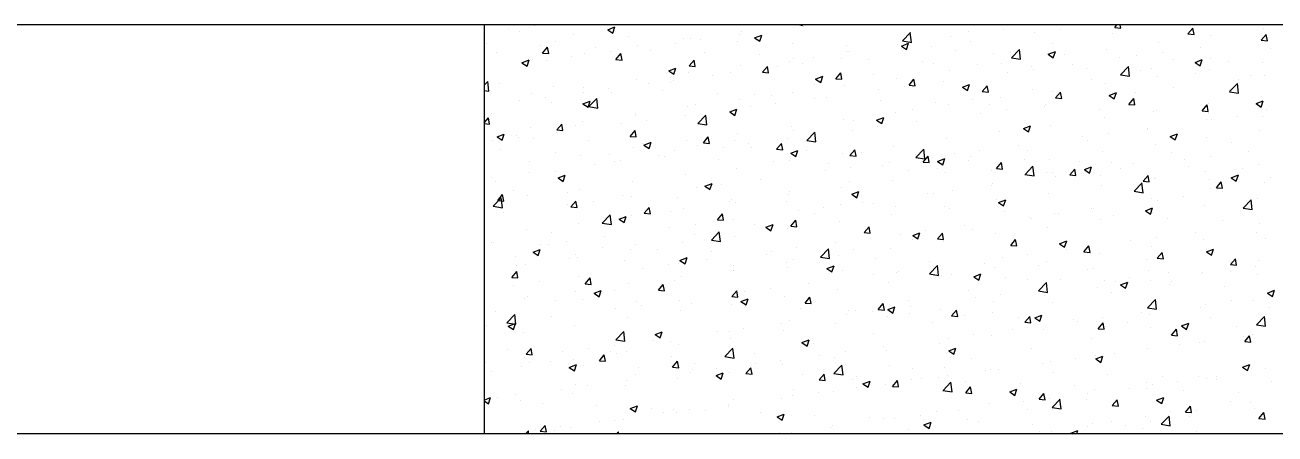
# Model space of a CAD drawing. Header units: millimetres. Extents: x 331487 to 517269, y 198509 to 399936.
# Drawn here: x 421428 to 422651, y 339696 to 340096 of the extents above; entities that cross this region are included whole.
import ezdxf

# ---------------------------------------------------------------- set-up
doc = ezdxf.new("R2010")
doc.units = ezdxf.units.MM
doc.header["$MEASUREMENT"] = 0
doc.layers.add('COLUMN', color=6, linetype='Continuous')

msp = doc.modelspace()

# ---------------------------------------------------------------- linework, layer by layer
at = {"layer": 'COLUMN'}
for p, q in [((448979.8, 340096), (420204.3, 340096)), ((421877.1, 340096), (421877.1, 339696)), ((448984.3, 339696), (420604.3, 339696))]:
    msp.add_line(p, q, dxfattribs=at)
at = {"layer": 'COLUMN', "color": 2, "linetype": 'Continuous'}
for p, q in [((421926.1, 340095.2), (421926.1, 340095.2)), ((422186.1, 340096), (422188.6, 340095.6)), ((422188.6, 340095.6), (422188.6, 340096)), ((422494.3, 340093.5), (422496.3, 340096)), ((422500.3, 340093), (422499.7, 340096)), ((421901.1, 340092.7), (421901.1, 340092.7)), ((421911.7, 340089.2), (421911.7, 340089.2)), ((421965, 340087), (421965, 340087)), ((421998.1, 340091.4), (422005.1, 340094.1)), ((421998.1, 340091.4), (422003.1, 340088)), ((422003.1, 340088), (422005.1, 340094.1)), ((422005.5, 340089.5), (422005.5, 340089.5)), ((422018.4, 340084.7), (422018.4, 340084.7)), ((422078.7, 340082.9), (422078.7, 340082.9)), ((422126.9, 340086.5), (422126.9, 340086.5)), ((422129.2, 340089.3), (422129.2, 340089.3)), ((422141.8, 340083.4), (422148.8, 340086.1)), ((422141.8, 340083.4), (422146.8, 340080)), ((422146.8, 340080), (422148.8, 340086.1)), ((422190.1, 340094.8), (422190.1, 340094.8)), ((422286.5, 340080.4), (422294.3, 340088.5)), ((422295.3, 340079), (422294.2, 340088.5)), ((422333.7, 340084.4), (422333.7, 340084.4)), ((422351.3, 340089.9), (422351.3, 340089.9)), ((422385.1, 340091.5), (422385.1, 340091.5)), ((422415.9, 340088.5), (422415.9, 340088.5)), ((422440.9, 340091.8), (422440.9, 340091.8)), ((422491.9, 340088), (422491.9, 340088)), ((422494.3, 340093.5), (422500.3, 340093)), ((422566, 340087.2), (422570.8, 340093)), ((422566, 340087.2), (422572, 340086.7)), ((422572, 340086.7), (422570.8, 340093)), ((422588.1, 340085.5), (422588.1, 340085.5)), ((422637.7, 340081), (422642.6, 340086.7)), ((422640.1, 340093), (422640.1, 340093)), ((422643.7, 340080.4), (422642.6, 340086.7)), ((421879.4, 340078), (421879.4, 340078)), ((421932.7, 340075.8), (421932.7, 340075.8)), ((421934.4, 340068.5), (421939.2, 340074.3)), ((421940.3, 340068), (421939.2, 340074.2)), ((421947.2, 340079.5), (421947.2, 340079.5)), ((421986.1, 340073.5), (421986.1, 340073.5)), ((422027.3, 340075.8), (422027.3, 340075.8)), ((422039.5, 340071.3), (422039.5, 340071.3)), ((422064, 340078.2), (422064, 340078.2)), ((422071.8, 340082.4), (422071.8, 340082.4)), ((422089, 340081.5), (422089, 340081.5)), ((422125.2, 340080.2), (422125.2, 340080.2)), ((422178.6, 340077.9), (422178.6, 340077.9)), ((422231.3, 340070.5), (422231.3, 340070.5)), ((422231.9, 340075.7), (422231.9, 340075.7)), ((422281.8, 340076.9), (422281.8, 340076.9)), ((422285.3, 340073.4), (422285.3, 340073.4)), ((422285.6, 340075.4), (422292.6, 340078.1)), ((422285.6, 340075.4), (422290.5, 340072)), ((422286.5, 340080.4), (422295.3, 340079)), ((422289.8, 340071.9), (422289.8, 340071.9)), ((422290.5, 340072), (422292.6, 340078.1)), ((422293, 340079.9), (422293, 340079.9)), ((422314.8, 340075.2), (422314.8, 340075.2)), ((422338.7, 340071.2), (422338.7, 340071.2)), ((422352.7, 340080.2), (422352.7, 340080.2)), ((422393.2, 340063.9), (422401, 340072)), ((422402.1, 340062.5), (422401, 340072)), ((422433.6, 340078), (422433.6, 340078)), ((422486.3, 340072.1), (422486.3, 340072.1)), ((422537.6, 340079.1), (422537.6, 340079.1)), ((422578.5, 340074), (422578.5, 340074)), ((422637.7, 340081), (422643.7, 340080.5)), ((422641.7, 340082.3), (422641.7, 340082.3)), ((422646.7, 340073), (422646.7, 340073)), ((421888.9, 340069.5), (421888.9, 340069.5)), ((421914.1, 340059.1), (421921.1, 340061.8)), ((421914.1, 340059.1), (421919.1, 340055.8)), ((421919.1, 340055.8), (421921.1, 340061.8)), ((421924.9, 340061.9), (421924.9, 340061.9)), ((421934.4, 340068.5), (421940.3, 340068)), ((421937.9, 340061.6), (421937.9, 340061.6)), ((421963, 340064.9), (421963, 340064.9)), ((421975.4, 340068.3), (421975.4, 340068.3)), ((422000.8, 340069.9), (422000.8, 340069.9)), ((422006.1, 340062.2), (422010.9, 340068)), ((422006.1, 340062.2), (422012.1, 340061.7)), ((422012.1, 340061.7), (422010.9, 340068)), ((422077.8, 340056), (422082.6, 340061.7)), ((422083.8, 340055.4), (422082.6, 340061.7)), ((422092.9, 340069), (422092.9, 340069)), ((422146.3, 340066.8), (422146.3, 340066.8)), ((422176.3, 340059.9), (422176.3, 340059.9)), ((422179.9, 340063.5), (422179.9, 340063.5)), ((422188.8, 340058.6), (422188.8, 340058.6)), ((422199.6, 340064.5), (422199.6, 340064.5)), ((422226.7, 340063.6), (422226.7, 340063.6)), ((422234.7, 340069.9), (422234.7, 340069.9)), ((422253, 340062.2), (422253, 340062.2)), ((422306.4, 340060), (422306.4, 340060)), ((422375.3, 340067.9), (422375.3, 340067.9)), ((422383.8, 340058.2), (422383.8, 340058.2)), ((422392.1, 340068.9), (422392.1, 340068.9)), ((422393.2, 340063.8), (422402.1, 340062.5)), ((422429.3, 340067.4), (422436.3, 340070.1)), ((422429.3, 340067.4), (422434.2, 340064)), ((422434.2, 340064), (422436.3, 340070.1)), ((422434.4, 340064.6), (422434.4, 340064.6)), ((422445.5, 340066.7), (422445.5, 340066.7)), ((422498.9, 340064.4), (422498.9, 340064.4)), ((422515.6, 340065.7), (422515.6, 340065.7)), ((422540.7, 340069), (422540.7, 340069)), ((422552.2, 340062.1), (422552.2, 340062.1)), ((422573, 340059.4), (422580, 340062.1)), ((422573, 340059.4), (422578, 340056)), ((422577.9, 340056), (422580, 340062.1)), ((422588.4, 340063), (422588.4, 340063)), ((422605.6, 340059.9), (422605.6, 340059.9)), ((422638.9, 340059.7), (422638.9, 340059.7)), ((422057.8, 340051.1), (422064.8, 340053.8)), ((422057.8, 340051.1), (422062.8, 340047.8)), ((422062.8, 340047.8), (422064.8, 340053.8)), ((422077.5, 340049.6), (422077.5, 340049.6)), ((422077.8, 340056), (422083.8, 340055.4)), ((422100.6, 340047), (422100.6, 340047)), ((422118, 340049.9), (422118, 340049.9)), ((422128, 340056), (422128, 340056)), ((422149.5, 340049.7), (422154.4, 340055.4)), ((422149.5, 340049.7), (422155.5, 340049.2)), ((422155.5, 340049.2), (422154.4, 340055.4)), ((422163.8, 340055.3), (422163.8, 340055.3)), ((422221.3, 340043.4), (422226.1, 340049.2)), ((422227.2, 340042.9), (422226.1, 340049.1)), ((422258.6, 340047.9), (422258.6, 340047.9)), ((422316.9, 340057.9), (422316.9, 340057.9)), ((422332.5, 340051.1), (422332.5, 340051.1)), ((422359.8, 340057.7), (422359.8, 340057.7)), ((422389.6, 340049.1), (422389.6, 340049.1)), ((422413.2, 340055.5), (422413.2, 340055.5)), ((422414.6, 340052.4), (422414.6, 340052.4)), ((422452.5, 340057.4), (422452.5, 340057.4)), ((422466.6, 340053.2), (422466.6, 340053.2)), ((422499.9, 340047.3), (422507.7, 340055.4)), ((422499.9, 340047.3), (422508.8, 340045.9)), ((422508.8, 340045.9), (422507.7, 340055.4)), ((422519.9, 340051), (422519.9, 340051)), ((422530.1, 340053), (422530.1, 340053)), ((422573.3, 340048.7), (422573.3, 340048.7)), ((422586.9, 340052.2), (422586.9, 340052.2)), ((422626.7, 340046.5), (422626.7, 340046.5)), ((422640.4, 340046.1), (422640.4, 340046.1)), ((421877.1, 340037.1), (421880.6, 340040.8)), ((421881.7, 340031.3), (421880.6, 340040.8)), ((421891.8, 340038.4), (421891.8, 340038.4)), ((421945.1, 340036.1), (421945.1, 340036.1)), ((421974.2, 340035.1), (421974.2, 340035.1)), ((421998.5, 340033.9), (421998.5, 340033.9)), ((422026.1, 340042.6), (422026.1, 340042.6)), ((422037.7, 340038.7), (422037.7, 340038.7)), ((422059.7, 340039.9), (422059.7, 340039.9)), ((422062.7, 340042), (422062.7, 340042)), ((422200.3, 340037.9), (422200.3, 340037.9)), ((422201.5, 340043.1), (422208.5, 340045.8)), ((422201.5, 340043.1), (422206.5, 340039.8)), ((422206.5, 340039.8), (422208.5, 340045.8)), ((422221.3, 340043.4), (422227.2, 340042.9)), ((422230, 340037.2), (422230, 340037.2)), ((422280.6, 340043.7), (422280.6, 340043.7)), ((422288.5, 340035.8), (422288.5, 340035.8)), ((422293, 340037.1), (422297.8, 340042.9)), ((422293, 340037.1), (422299, 340036.6)), ((422299, 340036.6), (422297.8, 340042.9)), ((422326.4, 340040.8), (422326.4, 340040.8)), ((422345.2, 340035.1), (422352.2, 340037.8)), ((422345.2, 340035.1), (422350.2, 340031.8)), ((422350.2, 340031.8), (422352.2, 340037.8)), ((422364.7, 340030.9), (422369.5, 340036.6)), ((422370.7, 340030.3), (422369.5, 340036.6)), ((422471.8, 340043), (422471.8, 340043)), ((422485.1, 340038.8), (422485.1, 340038.8)), ((422536.4, 340045.8), (422536.4, 340045.8)), ((422552.2, 340034.5), (422552.2, 340034.5)), ((422606.7, 340030.8), (422614.4, 340038.9)), ((422615.5, 340029.4), (422614.4, 340038.9)), ((422615.4, 340042.8), (422615.4, 340042.8)), ((421877.1, 340032), (421881.7, 340031.3)), ((421911.6, 340022.1), (421911.6, 340022.1)), ((421923.7, 340028.7), (421923.7, 340028.7)), ((421936.7, 340025.4), (421936.7, 340025.4)), ((421973.8, 340018.9), (421980.8, 340021.6)), ((421974.5, 340030.4), (421974.5, 340030.4)), ((421978.8, 340015.5), (421980.8, 340021.6)), ((421979.6, 340016.1), (421987.4, 340024.2)), ((421988.4, 340014.7), (421987.3, 340024.2)), ((422001.4, 340029.8), (422001.4, 340029.8)), ((422051.9, 340031.6), (422051.9, 340031.6)), ((422105.3, 340029.4), (422105.3, 340029.4)), ((422126.8, 340022.7), (422126.8, 340022.7)), ((422142, 340027.9), (422142, 340027.9)), ((422158.7, 340027.1), (422158.7, 340027.1)), ((422178.7, 340030.2), (422178.7, 340030.2)), ((422200.4, 340024.2), (422200.4, 340024.2)), ((422212, 340024.8), (422212, 340024.8)), ((422263.5, 340032.5), (422263.5, 340032.5)), ((422265.4, 340022.6), (422265.4, 340022.6)), ((422355.1, 340022.9), (422355.1, 340022.9)), ((422364.7, 340030.9), (422370.7, 340030.3)), ((422382.6, 340024.9), (422382.6, 340024.9)), ((422413.4, 340033), (422413.4, 340033)), ((422433.1, 340031.3), (422433.1, 340031.3)), ((422436.4, 340024.6), (422441.3, 340030.3)), ((422436.4, 340024.6), (422442.4, 340024.1)), ((422442.4, 340024.1), (422441.3, 340030.3)), ((422489, 340027.1), (422496, 340029.8)), ((422489, 340027.1), (422493.9, 340023.8)), ((422489.3, 340026.2), (422489.3, 340026.2)), ((422493.9, 340023.8), (422496, 340029.8)), ((422508.2, 340018.3), (422513, 340024.1)), ((422514.1, 340017.8), (422513, 340024)), ((422514.4, 340029.5), (422514.4, 340029.5)), ((422606.6, 340030.7), (422615.5, 340029.4)), ((422632.7, 340019.1), (422639.7, 340021.8)), ((422637.6, 340015.7), (422639.7, 340021.8)), ((422637.7, 340026.5), (422637.7, 340026.5)), ((421884.7, 340009.8), (421884.7, 340009.8)), ((421943.1, 340019.8), (421943.1, 340019.8)), ((421973.8, 340018.9), (421978.8, 340015.5)), ((421979.5, 340016.1), (421988.4, 340014.7)), ((422024.9, 340009.3), (422024.9, 340009.3)), ((422076.3, 340016.3), (422076.3, 340016.3)), ((422083.7, 340017.9), (422083.7, 340017.9)), ((422117.5, 340010.9), (422124.5, 340013.6)), ((422117.5, 340010.9), (422122.5, 340007.5)), ((422122.5, 340007.5), (422124.5, 340013.6)), ((422137.4, 340015.9), (422137.4, 340015.9)), ((422162.5, 340019.2), (422162.5, 340019.2)), ((422279.3, 340010.4), (422279.3, 340010.4)), ((422296.8, 340012.9), (422296.8, 340012.9)), ((422318.8, 340020.3), (422318.8, 340020.3)), ((422331.3, 340017.9), (422331.3, 340017.9)), ((422363.3, 340009.6), (422363.3, 340009.6)), ((422372.2, 340018.1), (422372.2, 340018.1)), ((422388.3, 340012.9), (422388.3, 340012.9)), ((422425.6, 340015.8), (422425.6, 340015.8)), ((422426.2, 340017.9), (422426.2, 340017.9)), ((422479, 340013.6), (422479, 340013.6)), ((422508.2, 340018.3), (422514.1, 340017.8)), ((422532.3, 340011.3), (422532.3, 340011.3)), ((422535.2, 340012.6), (422535.2, 340012.6)), ((422579.9, 340012), (422584.7, 340017.8)), ((422579.9, 340012), (422585.9, 340011.5)), ((422585.9, 340011.5), (422584.7, 340017.8)), ((422585.7, 340019), (422585.7, 340019)), ((422632.7, 340019.1), (422637.6, 340015.7)), ((422642.6, 340013.3), (422642.6, 340013.3)), ((421877.1, 340000.3), (421881.3, 340005.3)), ((421877.1, 339999.5), (421882.5, 339999)), ((421882.5, 339999), (421881.3, 340005.3)), ((421948.2, 339993.3), (421953.1, 339999)), ((421954.2, 339992.8), (421953.1, 339999)), ((421967, 339997.9), (421967, 339997.9)), ((421973, 340001.8), (421973, 340001.8)), ((422011.4, 339999.3), (422011.4, 339999.3)), ((422025.3, 340007.9), (422025.3, 340007.9)), ((422036.4, 340002.6), (422036.4, 340002.6)), ((422074.3, 340007.6), (422074.3, 340007.6)), ((422086.3, 339999.6), (422094.1, 340007.7)), ((422086.3, 339999.5), (422095.2, 339998.2)), ((422095.2, 339998.2), (422094.1, 340007.6)), ((422228.8, 340004), (422228.8, 340004)), ((422238.5, 340002.9), (422238.5, 340002.9)), ((422261.2, 340002.9), (422268.2, 340005.6)), ((422261.2, 340002.9), (422266.2, 339999.5)), ((422266.2, 339999.5), (422268.2, 340005.6)), ((422300.1, 340001.3), (422300.1, 340001.3)), ((422404.9, 339994.9), (422411.9, 339997.5)), ((422409.9, 339991.5), (422411.9, 339997.5)), ((422431.9, 339998), (422431.9, 339998)), ((422483.9, 340005.5), (422483.9, 340005.5)), ((422584.3, 340003.3), (422584.3, 340003.3)), ((422585.7, 340009.1), (422585.7, 340009.1)), ((422589.1, 340003.4), (422589.1, 340003.4)), ((422614.1, 340006.7), (422614.1, 340006.7)), ((422639.1, 340006.8), (422639.1, 340006.8)), ((421889.8, 339986.6), (421896.8, 339989.3)), ((421889.8, 339986.6), (421894.7, 339983.3)), ((421894.7, 339983.3), (421896.8, 339989.3)), ((421908.7, 339987.9), (421908.7, 339987.9)), ((421910.4, 339986), (421910.4, 339986)), ((421922.5, 339995.4), (421922.5, 339995.4)), ((421925.7, 339985), (421925.7, 339985)), ((421948.2, 339993.3), (421954.2, 339992.8)), ((421948.2, 339991), (421948.2, 339991)), ((422020, 339987), (422024.8, 339992.8)), ((422020, 339987), (422025.9, 339986.5)), ((422025.9, 339986.5), (422024.8, 339992.8)), ((422091.7, 339980.7), (422096.5, 339986.5)), ((422097.7, 339980.2), (422096.5, 339986.5)), ((422125.5, 339989.4), (422125.5, 339989.4)), ((422174, 339984.7), (422174, 339984.7)), ((422177.5, 339996.9), (422177.5, 339996.9)), ((422180.2, 339992.9), (422180.2, 339992.9)), ((422193, 339983), (422200.8, 339991.1)), ((422201.9, 339981.6), (422200.8, 339991.1)), ((422237.2, 339993.1), (422237.2, 339993.1)), ((422262.2, 339996.3), (422262.2, 339996.3)), ((422381.4, 339991.6), (422381.4, 339991.6)), ((422404.9, 339994.9), (422409.9, 339991.5)), ((422463, 339986.8), (422463, 339986.8)), ((422488.1, 339990.1), (422488.1, 339990.1)), ((422525.9, 339995.1), (422525.9, 339995.1)), ((422526, 339993.3), (422526, 339993.3)), ((422548.6, 339986.9), (422555.6, 339989.5)), ((422548.6, 339986.9), (422553.6, 339983.5)), ((422553.6, 339983.5), (422555.6, 339989.5)), ((422584.5, 339985.7), (422584.5, 339985.7)), ((422636.4, 339993.2), (422636.4, 339993.2)), ((421885.3, 339982.7), (421885.3, 339982.7)), ((421893.4, 339973.9), (421893.4, 339973.9)), ((421979, 339982.8), (421979, 339982.8)), ((422023.7, 339976), (422023.7, 339976)), ((422032.4, 339980.5), (422032.4, 339980.5)), ((422033.5, 339978.6), (422040.5, 339981.3)), ((422033.5, 339978.6), (422038.5, 339975.3)), ((422038.5, 339975.3), (422040.5, 339981.3)), ((422063.5, 339972.9), (422063.5, 339972.9)), ((422075, 339983), (422075, 339983)), ((422085.8, 339978.3), (422085.8, 339978.3)), ((422091.7, 339980.7), (422097.7, 339980.2)), ((422111.1, 339976.5), (422111.1, 339976.5)), ((422121.9, 339982.9), (422121.9, 339982.9)), ((422136.2, 339979.8), (422136.2, 339979.8)), ((422139.2, 339976), (422139.2, 339976)), ((422163.4, 339974.5), (422168.2, 339980.2)), ((422163.4, 339974.5), (422169.4, 339973.9)), ((422169.4, 339973.9), (422168.2, 339980.2)), ((422177.2, 339970.6), (422184.2, 339973.3)), ((422182.2, 339967.3), (422184.2, 339973.3)), ((422192.6, 339973.7), (422192.6, 339973.7)), ((422193, 339983), (422201.9, 339981.6)), ((422235.1, 339968.2), (422240, 339973.9)), ((422241.1, 339967.7), (422240, 339973.9)), ((422278.1, 339977.1), (422278.1, 339977.1)), ((422299.7, 339966.5), (422307.5, 339974.6)), ((422308.6, 339965), (422307.5, 339974.5)), ((422330.1, 339984.6), (422330.1, 339984.6)), ((422362, 339973.5), (422362, 339973.5)), ((422399.9, 339978.5), (422399.9, 339978.5)), ((422409.3, 339973.3), (422409.3, 339973.3)), ((422467.6, 339983.3), (422467.6, 339983.3)), ((422534, 339979.3), (422534, 339979.3)), ((422608.2, 339981.4), (422608.2, 339981.4)), ((421921.2, 339962.1), (421921.2, 339962.1)), ((421946.7, 339971.6), (421946.7, 339971.6)), ((421971.8, 339968.5), (421971.8, 339968.5)), ((422000.1, 339969.3), (422000.1, 339969.3)), ((422005.2, 339962.9), (422005.2, 339962.9)), ((422010.1, 339963.2), (422010.1, 339963.2)), ((422048, 339968.1), (422048, 339968.1)), ((422053.5, 339967.1), (422053.5, 339967.1)), ((422106.9, 339964.8), (422106.9, 339964.8)), ((422160.3, 339962.6), (422160.3, 339962.6)), ((422176.3, 339963.6), (422176.3, 339963.6)), ((422177.2, 339970.6), (422182.2, 339967.3)), ((422213.7, 339960.3), (422213.7, 339960.3)), ((422227.6, 339970.7), (422227.6, 339970.7)), ((422235.1, 339968.2), (422241.1, 339967.7)), ((422246, 339971.5), (422246, 339971.5)), ((422273.8, 339961.9), (422273.8, 339961.9)), ((422299.3, 339969.2), (422299.3, 339969.2)), ((422299.7, 339966.4), (422308.6, 339965)), ((422306.9, 339961.9), (422311.7, 339967.7)), ((422306.9, 339961.9), (422312.8, 339961.4)), ((422312.8, 339961.4), (422311.7, 339967.7)), ((422320.9, 339962.6), (422327.9, 339965.3)), ((422320.9, 339962.6), (422325.9, 339959.3)), ((422325.9, 339959.3), (422327.9, 339965.3)), ((422337, 339970.2), (422337, 339970.2)), ((422351, 339963.3), (422351, 339963.3)), ((422352.7, 339967), (422352.7, 339967)), ((422378.6, 339955.6), (422383.4, 339961.4)), ((422384.6, 339955.1), (422383.4, 339961.4)), ((422406.1, 339964.7), (422406.1, 339964.7)), ((422430.7, 339964.7), (422430.7, 339964.7)), ((422459.5, 339962.5), (422459.5, 339962.5)), ((422482.6, 339972.2), (422482.6, 339972.2)), ((422491.6, 339961.3), (422491.6, 339961.3)), ((422549.9, 339971.4), (422549.9, 339971.4)), ((422562.8, 339964), (422562.8, 339964)), ((422587.8, 339967.3), (422587.8, 339967.3)), ((422625.7, 339972.2), (422625.7, 339972.2)), ((421921.9, 339951.5), (421921.9, 339951.5)), ((421946.9, 339952.9), (421946.9, 339952.9)), ((421949.5, 339946.4), (421956.5, 339949.1)), ((421954.4, 339943), (421956.5, 339949.1)), ((421985.1, 339959.9), (421985.1, 339959.9)), ((422073.8, 339949.7), (422073.8, 339949.7)), ((422124.3, 339956.1), (422124.3, 339956.1)), ((422210.9, 339953.6), (422210.9, 339953.6)), ((422235.9, 339956.9), (422235.9, 339956.9)), ((422267, 339958.1), (422267, 339958.1)), ((422292.7, 339953.3), (422292.7, 339953.3)), ((422320.4, 339955.8), (422320.4, 339955.8)), ((422328.8, 339951.3), (422328.8, 339951.3)), ((422373.8, 339953.6), (422373.8, 339953.6)), ((422378.6, 339955.6), (422384.6, 339955.1)), ((422380.2, 339958.3), (422380.2, 339958.3)), ((422406.4, 339949.9), (422415.3, 339948.5)), ((422406.5, 339949.9), (422414.3, 339958)), ((422415.3, 339948.5), (422414.2, 339958)), ((422427.2, 339951.3), (422427.2, 339951.3)), ((422433.3, 339951.3), (422433.3, 339951.3)), ((422450.3, 339949.4), (422455.1, 339955.1)), ((422450.3, 339949.4), (422456.3, 339948.8)), ((422456.3, 339948.8), (422455.1, 339955.1)), ((422461.7, 339950.7), (422461.7, 339950.7)), ((422464.6, 339954.6), (422471.6, 339957.3)), ((422464.6, 339954.6), (422469.6, 339951.2)), ((422469.6, 339951.2), (422471.6, 339957.3)), ((422480.6, 339949), (422480.6, 339949)), ((422499.6, 339955.6), (422499.6, 339955.6)), ((422512.9, 339960.2), (422512.9, 339960.2)), ((422522, 339943.1), (422526.9, 339948.8)), ((422528, 339942.6), (422526.9, 339948.8)), ((422566.3, 339958), (422566.3, 339958)), ((422583.3, 339952.4), (422583.3, 339952.4)), ((422608.3, 339946.6), (422615.3, 339949.3)), ((422613.3, 339943.2), (422615.3, 339949.3)), ((422619.6, 339955.7), (422619.6, 339955.7)), ((422635.2, 339959.9), (422635.2, 339959.9)), ((421884, 339946.6), (421884, 339946.6)), ((421888.6, 339942.9), (421888.6, 339942.9)), ((421949.5, 339946.4), (421954.4, 339943)), ((422022.5, 339942.7), (422022.5, 339942.7)), ((422084.8, 339937), (422084.8, 339937)), ((422093.2, 339938.4), (422100.2, 339941.1)), ((422093.2, 339938.4), (422098.2, 339935)), ((422098.1, 339935), (422100.2, 339941)), ((422109.9, 339940.3), (422109.9, 339940.3)), ((422147.7, 339945.3), (422147.7, 339945.3)), ((422226.4, 339937.4), (422226.4, 339937.4)), ((422234.4, 339943.3), (422234.4, 339943.3)), ((422276.9, 339943.8), (422276.9, 339943.8)), ((422373.6, 339939), (422373.6, 339939)), ((422375, 339941.3), (422375, 339941.3)), ((422436.7, 339947.4), (422436.7, 339947.4)), ((422481.4, 339938.9), (422481.4, 339938.9)), ((422513.2, 339933.4), (422521, 339941.5)), ((422522.1, 339931.9), (422520.9, 339941.4)), ((422522, 339943.1), (422528, 339942.6)), ((422532.8, 339946), (422532.8, 339946)), ((422534, 339946.8), (422534, 339946.8)), ((422587.3, 339944.5), (422587.3, 339944.5)), ((422588.1, 339936.4), (422588.1, 339936.4)), ((422593.8, 339936.8), (422598.6, 339942.6)), ((422593.8, 339936.8), (422599.8, 339936.3)), ((422599.7, 339936.3), (422598.6, 339942.6)), ((422608.3, 339946.6), (422613.3, 339943.2)), ((422640.7, 339942.3), (422640.7, 339942.3)), ((422646.4, 339946.4), (422646.4, 339946.4)), ((421886.1, 339918.7), (421893.9, 339926.8)), ((421890.4, 339924.3), (421895.2, 339930.1)), ((421890.4, 339924.3), (421896.4, 339923.8)), ((421895, 339917.3), (421893.9, 339926.8)), ((421896.4, 339923.8), (421895.2, 339930.1)), ((421905.8, 339934.2), (421905.8, 339934.2)), ((421920, 339928.8), (421920, 339928.8)), ((421959.2, 339931.9), (421959.2, 339931.9)), ((421962.1, 339918.1), (421966.9, 339923.8)), ((421968.1, 339917.5), (421966.9, 339923.8)), ((421970.5, 339935.2), (421970.5, 339935.2)), ((421983.8, 339923.7), (421983.8, 339923.7)), ((422012.5, 339929.7), (422012.5, 339929.7)), ((422021.7, 339928.7), (422021.7, 339928.7)), ((422065.9, 339927.4), (422065.9, 339927.4)), ((422119.3, 339925.2), (422119.3, 339925.2)), ((422175.1, 339930.3), (422175.1, 339930.3)), ((422176, 339933.2), (422176, 339933.2)), ((422236.9, 339930.4), (422243.9, 339933)), ((422236.9, 339930.4), (422241.9, 339927)), ((422241.9, 339927), (422243.9, 339933)), ((422310.6, 339930.8), (422310.6, 339930.8)), ((422316.6, 339931.3), (422316.6, 339931.3)), ((422335.7, 339934.1), (422335.7, 339934.1)), ((422379, 339925), (422379, 339925)), ((422380.6, 339922.3), (422387.6, 339925)), ((422385.6, 339919), (422387.6, 339925)), ((422429.5, 339931.4), (422429.5, 339931.4)), ((422513.2, 339933.3), (422522.1, 339931.9)), ((422529.8, 339926.3), (422529.8, 339926.3)), ((422536.5, 339924.5), (422536.5, 339924.5)), ((422561.5, 339927.8), (422561.5, 339927.8)), ((422599.4, 339932.8), (422599.4, 339932.8)), ((422619.9, 339916.8), (422627.7, 339924.9)), ((422628.8, 339915.4), (422627.7, 339924.9)), ((422634, 339926.6), (422634, 339926.6)), ((421886.1, 339918.7), (421895, 339917.3)), ((421895.6, 339912.1), (421895.6, 339912.1)), ((421958.8, 339920.4), (421958.8, 339920.4)), ((421962.1, 339918.1), (421968.1, 339917.5)), ((422033.8, 339911.8), (422038.7, 339917.5)), ((422033.8, 339911.8), (422039.8, 339911.3)), ((422039.8, 339911.3), (422038.7, 339917.5)), ((422059.4, 339913.2), (422059.4, 339913.2)), ((422072.6, 339916.4), (422072.6, 339916.4)), ((422117.7, 339923.2), (422117.7, 339923.2)), ((422123.1, 339922.8), (422123.1, 339922.8)), ((422172.7, 339922.9), (422172.7, 339922.9)), ((422184.6, 339914.2), (422184.6, 339914.2)), ((422209.6, 339917.5), (422209.6, 339917.5)), ((422226.1, 339920.7), (422226.1, 339920.7)), ((422247.5, 339922.5), (422247.5, 339922.5)), ((422258.3, 339921.3), (422258.3, 339921.3)), ((422279.4, 339918.4), (422279.4, 339918.4)), ((422327.6, 339918), (422327.6, 339918)), ((422332.8, 339916.2), (422332.8, 339916.2)), ((422380.6, 339922.3), (422385.6, 339919)), ((422386.2, 339913.9), (422386.2, 339913.9)), ((422439.6, 339911.6), (422439.6, 339911.6)), ((422471.5, 339916.3), (422471.5, 339916.3)), ((422473.3, 339916.2), (422473.3, 339916.2)), ((422524.3, 339914.3), (422531.3, 339917)), ((422524.3, 339914.3), (422529.3, 339911)), ((422529.3, 339911), (422531.3, 339917)), ((422531.6, 339912.7), (422531.6, 339912.7)), ((422582.1, 339919.1), (422582.1, 339919.1)), ((422619.9, 339916.8), (422628.8, 339915.4)), ((421969.3, 339901.9), (421969.3, 339901.9)), ((421992.8, 339902.1), (422000.6, 339910.3)), ((421992.8, 339902.1), (422001.7, 339900.7)), ((422001.7, 339900.7), (422000.6, 339910.2)), ((422001.1, 339903.2), (422001.1, 339903.2)), ((422009.2, 339906.1), (422016.2, 339908.8)), ((422009.2, 339906.1), (422014.1, 339902.8)), ((422014.1, 339902.8), (422016.2, 339908.8)), ((422021.3, 339909.4), (422021.3, 339909.4)), ((422083.6, 339900.9), (422083.6, 339900.9)), ((422105.6, 339905.5), (422110.4, 339911.3)), ((422105.6, 339905.5), (422111.5, 339905)), ((422111.5, 339905), (422110.4, 339911.3)), ((422121.4, 339905.9), (422121.4, 339905.9)), ((422141.7, 339901.3), (422141.7, 339901.3)), ((422152.9, 339898.1), (422159.9, 339900.8)), ((422157.8, 339894.7), (422159.9, 339900.8)), ((422177.3, 339899.2), (422182.1, 339905)), ((422177.3, 339899.2), (422183.3, 339898.7)), ((422183.3, 339898.7), (422182.1, 339905)), ((422200, 339911.3), (422200, 339911.3)), ((422225.2, 339904.1), (422225.2, 339904.1)), ((422275.7, 339910.5), (422275.7, 339910.5)), ((422347.2, 339899.6), (422347.2, 339899.6)), ((422410.4, 339907.9), (422410.4, 339907.9)), ((422413.2, 339906.3), (422413.2, 339906.3)), ((422435.4, 339911.2), (422435.4, 339911.2)), ((422480.2, 339905.6), (422480.2, 339905.6)), ((422493, 339909.4), (422493, 339909.4)), ((422546.4, 339907.1), (422546.4, 339907.1)), ((422599.7, 339904.9), (422599.7, 339904.9)), ((422636.2, 339901.7), (422636.2, 339901.7)), ((421918.8, 339895.5), (421918.8, 339895.5)), ((421942.8, 339893.2), (421942.8, 339893.2)), ((421995.4, 339889.3), (421995.4, 339889.3)), ((422058.5, 339897.6), (422058.5, 339897.6)), ((422083.4, 339891.3), (422083.4, 339891.3)), ((422099.6, 339885.6), (422107.3, 339893.7)), ((422108.4, 339884.2), (422107.3, 339893.7)), ((422121.9, 339889.6), (422121.9, 339889.6)), ((422152.9, 339898.1), (422157.8, 339894.7)), ((422173.8, 339897.1), (422173.8, 339897.1)), ((422249, 339893), (422253.8, 339898.7)), ((422249, 339893), (422255, 339892.4)), ((422255, 339892.4), (422253.8, 339898.7)), ((422284.3, 339891.3), (422284.3, 339891.3)), ((422296.6, 339890.1), (422303.6, 339892.8)), ((422296.6, 339890.1), (422301.6, 339886.7)), ((422301.6, 339886.7), (422303.6, 339892.8)), ((422309.4, 339894.6), (422309.4, 339894.6)), ((422320.7, 339886.7), (422325.6, 339892.4)), ((422326.7, 339886.2), (422325.6, 339892.4)), ((422354.8, 339896.3), (422354.8, 339896.3)), ((422377.8, 339891.7), (422377.8, 339891.7)), ((422428.3, 339898.1), (422428.3, 339898.1)), ((422535.2, 339888.4), (422535.2, 339888.4)), ((422573.1, 339893.4), (422573.1, 339893.4)), ((422632.8, 339893.3), (422632.8, 339893.3)), ((421884.4, 339883.2), (421884.4, 339883.2)), ((421886.3, 339883.1), (421886.3, 339883.1)), ((421925.1, 339873.9), (421932.1, 339876.5)), ((421930.1, 339870.5), (421932.1, 339876.5)), ((421932.5, 339881), (421932.5, 339881)), ((421939.7, 339880.8), (421939.7, 339880.8)), ((421957.5, 339884.3), (421957.5, 339884.3)), ((421993.1, 339878.6), (421993.1, 339878.6)), ((422020, 339876.1), (422020, 339876.1)), ((422025, 339881.3), (422025, 339881.3)), ((422046.4, 339876.3), (422046.4, 339876.3)), ((422071.4, 339883.2), (422071.4, 339883.2)), ((422099.5, 339885.6), (422108.4, 339884.2)), ((422158.3, 339874.7), (422158.3, 339874.7)), ((422183.3, 339878), (422183.3, 339878)), ((422206.3, 339869), (422214.1, 339877.2)), ((422215.1, 339867.6), (422214, 339877.1)), ((422221.2, 339883), (422221.2, 339883)), ((422238.2, 339876.3), (422238.2, 339876.3)), ((422274.5, 339877.2), (422274.5, 339877.2)), ((422296.5, 339886.3), (422296.5, 339886.3)), ((422320.7, 339886.7), (422326.7, 339886.2)), ((422326.4, 339884.7), (422326.4, 339884.7)), ((422392.5, 339880.4), (422397.3, 339886.2)), ((422392.5, 339880.4), (422398.4, 339879.9)), ((422398.4, 339879.9), (422397.3, 339886.2)), ((422440.3, 339882.1), (422447.3, 339884.8)), ((422440.3, 339882.1), (422445.3, 339878.7)), ((422445.3, 339878.7), (422447.3, 339884.8)), ((422447, 339876.8), (422447, 339876.8)), ((422464.2, 339874.1), (422469, 339879.9)), ((422470.2, 339873.6), (422469, 339879.9)), ((422510.2, 339885.1), (422510.2, 339885.1)), ((422530.3, 339879.4), (422530.3, 339879.4)), ((422580.8, 339885.8), (422580.8, 339885.8)), ((422584, 339874.1), (422591, 339876.8)), ((422584, 339876.7), (422584, 339876.7)), ((422589, 339870.7), (422591, 339876.8)), ((422642.3, 339886.7), (422642.3, 339886.7)), ((421907.4, 339869.7), (421907.4, 339869.7)), ((421925.1, 339873.9), (421930.1, 339870.5)), ((421960.8, 339867.4), (421960.8, 339867.4)), ((421966.7, 339871.2), (421966.7, 339871.2)), ((421968.1, 339868.6), (421968.1, 339868.6)), ((422014.1, 339865.2), (422014.1, 339865.2)), ((422067.5, 339862.9), (422067.5, 339862.9)), ((422068.8, 339865.8), (422075.8, 339868.5)), ((422068.8, 339865.8), (422073.8, 339862.5)), ((422073.8, 339862.5), (422075.8, 339868.5)), ((422095.1, 339866.4), (422095.1, 339866.4)), ((422099.8, 339874.1), (422099.8, 339874.1)), ((422153.2, 339871.8), (422153.2, 339871.8)), ((422172.6, 339863.8), (422172.6, 339863.8)), ((422179.9, 339866.3), (422179.9, 339866.3)), ((422206.2, 339869), (422215.1, 339867.6)), ((422206.6, 339869.6), (422206.6, 339869.6)), ((422224, 339870.8), (422224, 339870.8)), ((422260, 339867.3), (422260, 339867.3)), ((422313.4, 339865.1), (422313.4, 339865.1)), ((422366.7, 339862.8), (422366.7, 339862.8)), ((422384.1, 339868.5), (422384.1, 339868.5)), ((422409.1, 339871.8), (422409.1, 339871.8)), ((422427.1, 339864.9), (422427.1, 339864.9)), ((422464.2, 339874.1), (422470.2, 339873.6)), ((422479, 339872.4), (422479, 339872.4)), ((422525.7, 339866.7), (422525.7, 339866.7)), ((422535.9, 339867.9), (422540.7, 339873.6)), ((422535.9, 339867.9), (422541.9, 339867.3)), ((422541.9, 339867.3), (422540.7, 339873.6)), ((422584, 339874.1), (422589, 339870.7)), ((422607.6, 339861.6), (422612.5, 339867.3)), ((422613.6, 339861.1), (422612.5, 339867.3)), ((422634.9, 339865.5), (422634.9, 339865.5)), ((421904.3, 339849.1), (421909.1, 339854.9)), ((421908.4, 339861.2), (421908.4, 339861.2)), ((421910.2, 339848.6), (421909.1, 339854.9)), ((421917.6, 339862.2), (421917.6, 339862.2)), ((422032.2, 339858.1), (422032.2, 339858.1)), ((422057.3, 339861.4), (422057.3, 339861.4)), ((422120.7, 339856.3), (422120.7, 339856.3)), ((422120.9, 339860.6), (422120.9, 339860.6)), ((422121.6, 339856.3), (422121.6, 339856.3)), ((422174.3, 339858.4), (422174.3, 339858.4)), ((422212.6, 339857.8), (422219.6, 339860.5)), ((422212.6, 339857.8), (422217.5, 339854.5)), ((422217.5, 339854.5), (422219.6, 339860.5)), ((422227.7, 339856.1), (422227.7, 339856.1)), ((422258, 339851.9), (422258, 339851.9)), ((422281.1, 339853.9), (422281.1, 339853.9)), ((422283.1, 339855.2), (422283.1, 339855.2)), ((422313, 339852.5), (422320.8, 339860.6)), ((422313, 339852.5), (422321.9, 339851.1)), ((422321.9, 339851.1), (422320.8, 339860.6)), ((422320.9, 339860.2), (422320.9, 339860.2)), ((422325.2, 339851.4), (422325.2, 339851.4)), ((422334.4, 339851.6), (422334.4, 339851.6)), ((422356.3, 339849.8), (422363.3, 339852.5)), ((422361.2, 339846.5), (422363.3, 339852.5)), ((422376.5, 339858.5), (422376.5, 339858.5)), ((422420.1, 339860.5), (422420.1, 339860.5)), ((422467.3, 339856.7), (422467.3, 339856.7)), ((422473.5, 339858.3), (422473.5, 339858.3)), ((422526.9, 339856), (422526.9, 339856)), ((422546.8, 339853.9), (422546.8, 339853.9)), ((422579.6, 339852.5), (422579.6, 339852.5)), ((422580.3, 339853.8), (422580.3, 339853.8)), ((422607.6, 339861.6), (422613.6, 339861.1)), ((422607.9, 339854.7), (422607.9, 339854.7)), ((422609.9, 339862.2), (422609.9, 339862.2)), ((422631.6, 339860), (422631.6, 339860)), ((422633.6, 339851.5), (422633.6, 339851.5)), ((421904.3, 339849.1), (421910.2, 339848.6)), ((421906.2, 339841.5), (421906.2, 339841.5)), ((421931.2, 339844.8), (421931.2, 339844.8)), ((421969.1, 339849.8), (421969.1, 339849.8)), ((421976, 339842.8), (421980.8, 339848.6)), ((421976, 339842.8), (421982, 339842.3)), ((421982, 339842.3), (421980.8, 339848.6)), ((422018.8, 339842.8), (422018.8, 339842.8)), ((422047.7, 339836.6), (422052.5, 339842.3)), ((422053.7, 339836), (422052.5, 339842.3)), ((422063.2, 339846.3), (422063.2, 339846.3)), ((422070.2, 339849.9), (422070.2, 339849.9)), ((422157, 339838.6), (422157, 339838.6)), ((422194.9, 339843.6), (422194.9, 339843.6)), ((422273.3, 339843.9), (422273.3, 339843.9)), ((422356.3, 339849.8), (422361.2, 339846.5)), ((422387.8, 339849.4), (422387.8, 339849.4)), ((422409, 339846.7), (422409, 339846.7)), ((422419.7, 339835.9), (422427.5, 339844.1)), ((422428.6, 339834.5), (422427.5, 339844)), ((422441.2, 339847.1), (422441.2, 339847.1)), ((422477.8, 339839.1), (422477.8, 339839.1)), ((422483.9, 339845.6), (422483.9, 339845.6)), ((422494.6, 339844.9), (422494.6, 339844.9)), ((422500, 339841.8), (422507, 339844.5)), ((422500, 339841.8), (422505, 339838.5)), ((422505, 339838.5), (422507, 339844.5)), ((422508.9, 339848.9), (422508.9, 339848.9)), ((422529.1, 339846.1), (422529.1, 339846.1)), ((422548, 339842.6), (422548, 339842.6)), ((422549.6, 339844.7), (422549.6, 339844.7)), ((422601.4, 339840.3), (422601.4, 339840.3)), ((421916.4, 339828.9), (421916.4, 339828.9)), ((421919.8, 339830), (421919.8, 339830)), ((421946.6, 339826.2), (421946.6, 339826.2)), ((421966.9, 339835.3), (421966.9, 339835.3)), ((421973.2, 339827.8), (421973.2, 339827.8)), ((421984.8, 339833.6), (421991.8, 339836.3)), ((421984.8, 339833.6), (421989.8, 339830.2)), ((421989.8, 339830.2), (421991.8, 339836.3)), ((422004.9, 339836.3), (422004.9, 339836.3)), ((422047.7, 339836.6), (422053.7, 339836.1)), ((422068.8, 339827), (422068.8, 339827)), ((422119.4, 339830.3), (422124.3, 339836)), ((422119.4, 339830.3), (422125.4, 339829.8)), ((422125.4, 339829.8), (422124.3, 339836)), ((422128.5, 339825.6), (422135.5, 339828.3)), ((422132, 339835.3), (422132, 339835.3)), ((422133.5, 339822.2), (422135.5, 339828.3)), ((422171.4, 339830.5), (422171.4, 339830.5)), ((422191.2, 339824), (422196, 339829.8)), ((422197.1, 339823.5), (422196, 339829.8)), ((422222.8, 339837.5), (422222.8, 339837.5)), ((422292.4, 339826.6), (422292.4, 339826.6)), ((422350.7, 339836.6), (422350.7, 339836.6)), ((422357.8, 339829), (422357.8, 339829)), ((422382.8, 339832.3), (422382.8, 339832.3)), ((422419.7, 339835.9), (422428.6, 339834.5)), ((422420.7, 339837.3), (422420.7, 339837.3)), ((422425.8, 339831.6), (422425.8, 339831.6)), ((422491.3, 339834.7), (422491.3, 339834.7)), ((422526.4, 339819.4), (422534.2, 339827.5)), ((422535.3, 339818), (422534.2, 339827.5)), ((422608.6, 339826.1), (422608.6, 339826.1)), ((422630.4, 339826.7), (422630.4, 339826.7)), ((422643.7, 339833.8), (422650.7, 339836.5)), ((422643.7, 339833.8), (422648.7, 339830.5)), ((422646.5, 339831.1), (422646.5, 339831.1)), ((422648.7, 339830.5), (422650.7, 339836.5)), ((421888.3, 339816.2), (421888.3, 339816.2)), ((422005.9, 339818.7), (422005.9, 339818.7)), ((422026.5, 339825.5), (422026.5, 339825.5)), ((422030.9, 339822), (422030.9, 339822)), ((422069, 339816.6), (422069, 339816.6)), ((422079.9, 339823.2), (422079.9, 339823.2)), ((422119.5, 339823), (422119.5, 339823)), ((422128.5, 339825.6), (422133.5, 339822.2)), ((422133.3, 339821), (422133.3, 339821)), ((422186.7, 339818.7), (422186.7, 339818.7)), ((422191.2, 339824), (422197.1, 339823.5)), ((422234.1, 339816.6), (422234.1, 339816.6)), ((422240.1, 339816.5), (422240.1, 339816.5)), ((422256.8, 339815.7), (422256.8, 339815.7)), ((422262.9, 339817.7), (422267.7, 339823.5)), ((422262.9, 339817.7), (422268.9, 339817.2)), ((422268.9, 339817.2), (422267.7, 339823.5)), ((422272.2, 339817.6), (422279.3, 339820.3)), ((422272.2, 339817.6), (422277.2, 339814.2)), ((422277.2, 339814.2), (422279.2, 339820.3)), ((422293.5, 339814.2), (422293.5, 339814.2)), ((422294.6, 339820.7), (422294.6, 339820.7)), ((422324, 339818.1), (422324, 339818.1)), ((422334.6, 339811.5), (422339.4, 339817.2)), ((422340.6, 339810.9), (422339.4, 339817.2)), ((422374.7, 339814.7), (422374.7, 339814.7)), ((422375.3, 339825.2), (422375.3, 339825.2)), ((422433, 339824.7), (422433, 339824.7)), ((422520.5, 339814.5), (422520.5, 339814.5)), ((422526.4, 339819.4), (422535.3, 339818)), ((422578.4, 339819.2), (422578.4, 339819.2)), ((422583.6, 339822.8), (422583.6, 339822.8)), ((422646.1, 339819.7), (422646.1, 339819.7)), ((421879.8, 339802.1), (421879.8, 339802.1)), ((421899.3, 339804.7), (421908.2, 339803.3)), ((421899.4, 339804.7), (421907.2, 339812.9)), ((421900.8, 339801.3), (421907.8, 339804)), ((421900.8, 339801.3), (421905.8, 339798)), ((421904.9, 339805.4), (421904.9, 339805.4)), ((421905.8, 339798), (421907.8, 339804)), ((421908.2, 339803.3), (421907.1, 339812.8)), ((421942.8, 339810.4), (421942.8, 339810.4)), ((421965.7, 339802), (421965.7, 339802)), ((422017.6, 339809.5), (422017.6, 339809.5)), ((422168.6, 339804.1), (422168.6, 339804.1)), ((422175.7, 339806.6), (422175.7, 339806.6)), ((422221.5, 339804.2), (422221.5, 339804.2)), ((422231.7, 339812.4), (422231.7, 339812.4)), ((422272, 339810.6), (422272, 339810.6)), ((422316.3, 339804.7), (422316.3, 339804.7)), ((422334.6, 339811.5), (422340.6, 339811)), ((422346.8, 339812), (422346.8, 339812)), ((422400.2, 339809.7), (422400.2, 339809.7)), ((422406.3, 339805.2), (422411.2, 339810.9)), ((422406.3, 339805.2), (422412.3, 339804.7)), ((422412.3, 339804.7), (422411.2, 339810.9)), ((422416, 339809.6), (422423, 339812.3)), ((422416, 339809.6), (422420.9, 339806.2)), ((422420.9, 339806.2), (422423, 339812.3)), ((422453.6, 339807.5), (422453.6, 339807.5)), ((422457.5, 339806.2), (422457.5, 339806.2)), ((422476.6, 339805.8), (422476.6, 339805.8)), ((422478.1, 339798.9), (422482.9, 339804.7)), ((422482.6, 339809.5), (422482.6, 339809.5)), ((422484, 339798.4), (422482.9, 339804.7)), ((422507, 339805.2), (422507, 339805.2)), ((422527.9, 339812.8), (422527.9, 339812.8)), ((422559.7, 339801.6), (422566.7, 339804.2)), ((422559.7, 339801.6), (422564.6, 339798.2)), ((422560.4, 339802.9), (422560.4, 339802.9)), ((422564.6, 339798.2), (422566.7, 339804.2)), ((422587.8, 339809.7), (422587.8, 339809.7)), ((422633.1, 339802.8), (422642, 339801.4)), ((422633.2, 339802.8), (422641, 339811)), ((422642, 339801.4), (422640.9, 339810.9)), ((421915.2, 339795.6), (421915.2, 339795.6)), ((422006.1, 339788.2), (422013.9, 339796.3)), ((422014.9, 339786.8), (422013.8, 339796.3)), ((422044.5, 339793.3), (422051.5, 339796)), ((422044.5, 339793.3), (422049.5, 339790)), ((422049.5, 339790), (422051.5, 339796)), ((422105.7, 339795.8), (422105.7, 339795.8)), ((422117.4, 339796.6), (422117.4, 339796.6)), ((422118.3, 339789.7), (422118.3, 339789.7)), ((422130.7, 339799.1), (422130.7, 339799.1)), ((422170.2, 339797.2), (422170.2, 339797.2)), ((422258, 339794.7), (422258, 339794.7)), ((422331.5, 339789.6), (422331.5, 339789.6)), ((422356.5, 339792.9), (422356.5, 339792.9)), ((422374.1, 339791.9), (422374.1, 339791.9)), ((422394.4, 339797.9), (422394.4, 339797.9)), ((422424.6, 339798.3), (422424.6, 339798.3)), ((422471.2, 339789.7), (422471.2, 339789.7)), ((422478.1, 339798.9), (422484, 339798.4)), ((422529.5, 339799.7), (422529.5, 339799.7)), ((422549.8, 339792.6), (422554.6, 339798.4)), ((422549.8, 339792.6), (422555.8, 339792.1)), ((422555.8, 339792.1), (422554.6, 339798.4)), ((422613.8, 339800.7), (422613.8, 339800.7)), ((422620.2, 339791.6), (422620.2, 339791.6)), ((422621.5, 339786.4), (422626.3, 339792.1)), ((422627.5, 339785.8), (422626.3, 339792.1)), ((422629.1, 339793.4), (422629.1, 339793.4)), ((421900.3, 339778.9), (421900.3, 339778.9)), ((421918.1, 339773.9), (421923, 339779.7)), ((421924.1, 339773.4), (421923, 339779.6)), ((421979.6, 339779.2), (421979.6, 339779.2)), ((422004.6, 339782.5), (422004.6, 339782.5)), ((422006.1, 339788.2), (422014.9, 339786.8)), ((422042.5, 339787.5), (422042.5, 339787.5)), ((422059.1, 339786.6), (422059.1, 339786.6)), ((422067.7, 339783.3), (422067.7, 339783.3)), ((422112.8, 339771.6), (422120.6, 339779.8)), ((422121.7, 339770.2), (422120.6, 339779.7)), ((422188.2, 339785.3), (422195.2, 339788)), ((422188.2, 339785.3), (422193.2, 339782)), ((422193.2, 339782), (422195.2, 339788)), ((422199.7, 339784.7), (422199.7, 339784.7)), ((422268.3, 339781.3), (422268.3, 339781.3)), ((422270.8, 339777.3), (422270.8, 339777.3)), ((422322.8, 339784.8), (422322.8, 339784.8)), ((422331.9, 339777.3), (422338.9, 339780)), ((422331.9, 339777.3), (422336.9, 339774)), ((422336.9, 339774), (422338.9, 339780)), ((422412.9, 339779.7), (422412.9, 339779.7)), ((422526.7, 339779.5), (422526.7, 339779.5)), ((422557.3, 339783.3), (422557.3, 339783.3)), ((422577.2, 339785.9), (422577.2, 339785.9)), ((422582.3, 339786.6), (422582.3, 339786.6)), ((422621.5, 339786.4), (422627.5, 339785.8)), ((421878.6, 339765.9), (421878.6, 339765.9)), ((421916.4, 339770.9), (421916.4, 339770.9)), ((421918.1, 339773.9), (421924.1, 339773.4)), ((421921.4, 339765.5), (421921.4, 339765.5)), ((421942.5, 339766.6), (421942.5, 339766.6)), ((421953.7, 339776.7), (421953.7, 339776.7)), ((421964.5, 339768.7), (421964.5, 339768.7)), ((421989.9, 339767.6), (421994.7, 339773.4)), ((421989.9, 339767.6), (421995.8, 339767.1)), ((421995.8, 339767.1), (421994.7, 339773.4)), ((422000.8, 339776.6), (422000.8, 339776.6)), ((422007.1, 339774.4), (422007.1, 339774.4)), ((422016.4, 339776.2), (422016.4, 339776.2)), ((422060.5, 339772.1), (422060.5, 339772.1)), ((422061.6, 339761.4), (422066.4, 339767.1)), ((422067.6, 339760.8), (422066.4, 339767.1)), ((422083.1, 339764.6), (422083.1, 339764.6)), ((422112.8, 339771.6), (422121.7, 339770.2)), ((422113.8, 339769.9), (422113.8, 339769.9)), ((422141.4, 339774.6), (422141.4, 339774.6)), ((422142.3, 339764.7), (422142.3, 339764.7)), ((422167.2, 339767.6), (422167.2, 339767.6)), ((422205.4, 339773), (422205.4, 339773)), ((422220.3, 339770.9), (422220.3, 339770.9)), ((422220.6, 339765.4), (422220.6, 339765.4)), ((422230.5, 339776.3), (422230.5, 339776.3)), ((422354.5, 339769.7), (422354.5, 339769.7)), ((422423.4, 339765), (422423.4, 339765)), ((422431.2, 339766.8), (422431.2, 339766.8)), ((422456.3, 339770), (422456.3, 339770)), ((422475.3, 339772.5), (422475.3, 339772.5)), ((422475.7, 339769.3), (422482.7, 339772)), ((422475.7, 339769.3), (422480.6, 339766)), ((422480.6, 339765.9), (422482.7, 339772)), ((422494.1, 339775), (422494.1, 339775)), ((421884.2, 339756.6), (421884.2, 339756.6)), ((421913.9, 339762.3), (421913.9, 339762.3)), ((421960.5, 339761.1), (421967.5, 339763.8)), ((421960.5, 339761.1), (421965.5, 339757.7)), ((421965.5, 339757.7), (421967.5, 339763.8)), ((421974.8, 339763.2), (421974.8, 339763.2)), ((422024.8, 339754.6), (422024.8, 339754.6)), ((422028.2, 339761), (422028.2, 339761)), ((422061.6, 339761.4), (422067.6, 339760.8)), ((422079.4, 339756.4), (422079.4, 339756.4)), ((422081.5, 339758.7), (422081.5, 339758.7)), ((422104.2, 339753.1), (422111.2, 339755.8)), ((422104.2, 339753.1), (422109.2, 339749.7)), ((422104.4, 339759.7), (422104.4, 339759.7)), ((422109.2, 339749.7), (422111.2, 339755.8)), ((422117, 339756.4), (422117, 339756.4)), ((422133.3, 339755.1), (422138.1, 339760.8)), ((422133.3, 339755.1), (422139.3, 339754.6)), ((422134.9, 339756.5), (422134.9, 339756.5)), ((422139.3, 339754.6), (422138.1, 339760.8)), ((422169, 339763.9), (422169, 339763.9)), ((422188.3, 339754.2), (422188.3, 339754.2)), ((422205, 339748.8), (422209.9, 339754.5)), ((422211, 339748.3), (422209.9, 339754.5)), ((422219.5, 339755.1), (422227.3, 339763.2)), ((422219.5, 339755), (422228.4, 339753.7)), ((422228.4, 339753.7), (422227.3, 339763.2)), ((422274, 339763.1), (422274, 339763.1)), ((422296.2, 339759.7), (422296.2, 339759.7)), ((422327.4, 339760.9), (422327.4, 339760.9)), ((422330.2, 339753.5), (422330.2, 339753.5)), ((422368.1, 339758.4), (422368.1, 339758.4)), ((422372.9, 339758.6), (422372.9, 339758.6)), ((422380.7, 339758.6), (422380.7, 339758.6)), ((422434.1, 339756.4), (422434.1, 339756.4)), ((422487.5, 339754.1), (422487.5, 339754.1)), ((422576, 339752.6), (422576, 339752.6)), ((422619.4, 339761.3), (422626.4, 339764)), ((422619.4, 339761.3), (422624.3, 339757.9)), ((422624.3, 339757.9), (422626.4, 339764)), ((422627.9, 339760.1), (422627.9, 339760.1)), ((422642, 339760.1), (422642, 339760.1)), ((421966.4, 339744.6), (421966.4, 339744.6)), ((421978.3, 339743.1), (421978.3, 339743.1)), ((422015.2, 339743), (422015.2, 339743)), ((422016.2, 339748.1), (422016.2, 339748.1)), ((422066.5, 339750), (422066.5, 339750)), ((422205, 339748.8), (422211, 339748.3)), ((422237.9, 339749.7), (422237.9, 339749.7)), ((422241.7, 339751.9), (422241.7, 339751.9)), ((422242, 339741.8), (422242, 339741.8)), ((422247.9, 339745.1), (422254.9, 339747.7)), ((422247.9, 339745.1), (422252.9, 339741.7)), ((422252.9, 339741.7), (422254.9, 339747.7)), ((422269.6, 339744), (422269.6, 339744)), ((422276.8, 339742.5), (422281.6, 339748.3)), ((422276.8, 339742.5), (422282.7, 339742)), ((422282.7, 339742), (422281.6, 339748.3)), ((422295.1, 339749.7), (422295.1, 339749.7)), ((422305.2, 339750.2), (422305.2, 339750.2)), ((422321.6, 339751.5), (422321.6, 339751.5)), ((422326.3, 339738.5), (422334, 339746.6)), ((422335.1, 339737.1), (422334, 339746.6)), ((422348.5, 339747.4), (422348.5, 339747.4)), ((422348.5, 339736.3), (422353.3, 339742)), ((422354.5, 339735.7), (422353.3, 339742)), ((422401.8, 339745.2), (422401.8, 339745.2)), ((422455.2, 339742.9), (422455.2, 339742.9)), ((422508.6, 339740.7), (422508.6, 339740.7)), ((422525.4, 339740.1), (422525.4, 339740.1)), ((422525.5, 339746.2), (422525.5, 339746.2)), ((422531, 339743.9), (422531, 339743.9)), ((422540.9, 339751.8), (422540.9, 339751.8)), ((422556, 339747.2), (422556, 339747.2)), ((422583.7, 339750.1), (422583.7, 339750.1)), ((422593.9, 339752.2), (422593.9, 339752.2)), ((422594.3, 339749.6), (422594.3, 339749.6)), ((422647.7, 339747.3), (422647.7, 339747.3)), ((421877.1, 339729.1), (421883.5, 339731.5)), ((421877.1, 339728.4), (421881.4, 339725.5)), ((421880.4, 339728.1), (421880.4, 339728.1)), ((421881.4, 339725.5), (421883.5, 339731.5)), ((421890.1, 339731.5), (421890.1, 339731.5)), ((421908.1, 339734.6), (421908.1, 339734.6)), ((421912.7, 339729.1), (421912.7, 339729.1)), ((421953.3, 339739.8), (421953.3, 339739.8)), ((421963.2, 339735.5), (421963.2, 339735.5)), ((422121.3, 339729.6), (422121.3, 339729.6)), ((422167.8, 339730.6), (422167.8, 339730.6)), ((422179.1, 339733.6), (422179.1, 339733.6)), ((422179.6, 339739.7), (422179.6, 339739.7)), ((422204.1, 339736.9), (422204.1, 339736.9)), ((422219.1, 339737.6), (422219.1, 339737.6)), ((422326.2, 339738.5), (422335.1, 339737.1)), ((422348.5, 339736.3), (422354.5, 339735.7)), ((422391.6, 339737.1), (422398.6, 339739.7)), ((422391.6, 339737.1), (422396.6, 339733.7)), ((422396.6, 339733.7), (422398.6, 339739.7)), ((422420.2, 339730), (422425, 339735.7)), ((422420.2, 339730), (422426.2, 339729.5)), ((422422.2, 339731.7), (422422.2, 339731.7)), ((422426.2, 339729.5), (422425, 339735.7)), ((422430, 339730.6), (422430, 339730.6)), ((422433, 339722), (422440.8, 339730.1)), ((422441.8, 339720.6), (422440.7, 339730.1)), ((422467, 339730), (422467, 339730)), ((422467.8, 339735.6), (422467.8, 339735.6)), ((422474.1, 339739.2), (422474.1, 339739.2)), ((422491.9, 339723.7), (422496.8, 339729.4)), ((422497.9, 339723.2), (422496.8, 339729.4)), ((422535.3, 339729), (422542.3, 339731.7)), ((422535.3, 339729), (422540.3, 339725.7)), ((422540.3, 339725.7), (422542.3, 339731.7)), ((422562, 339738.4), (422562, 339738.4)), ((422607.6, 339728.1), (422607.6, 339728.1)), ((422615.4, 339736.2), (422615.4, 339736.2)), ((421933.8, 339725.8), (421933.8, 339725.8)), ((421987.2, 339723.6), (421987.2, 339723.6)), ((422020.2, 339720.8), (422027.2, 339723.5)), ((422020.2, 339720.8), (422025.2, 339717.5)), ((422025.2, 339717.5), (422027.2, 339723.5)), ((422040.6, 339721.3), (422040.6, 339721.3)), ((422053.1, 339717), (422053.1, 339717)), ((422062.9, 339719.6), (422062.9, 339719.6)), ((422065.3, 339716.7), (422065.3, 339716.7)), ((422078.1, 339720.3), (422078.1, 339720.3)), ((422093.9, 339719.1), (422093.9, 339719.1)), ((422115.8, 339723.1), (422115.8, 339723.1)), ((422116, 339725.2), (422116, 339725.2)), ((422147.3, 339716.8), (422147.3, 339716.8)), ((422320.3, 339718.3), (422320.3, 339718.3)), ((422341.8, 339719), (422341.8, 339719)), ((422371.7, 339725.3), (422371.7, 339725.3)), ((422404.9, 339727.3), (422404.9, 339727.3)), ((422408.7, 339720), (422408.7, 339720)), ((422433, 339721.9), (422441.8, 339720.6)), ((422491.9, 339723.7), (422497.9, 339723.2)), ((422549.3, 339718.1), (422549.3, 339718.1)), ((422563.7, 339717.4), (422568.5, 339723.2)), ((422563.7, 339717.4), (422569.6, 339716.9)), ((422569.6, 339716.9), (422568.5, 339723.2)), ((422574.8, 339719.3), (422574.8, 339719.3)), ((422626.7, 339726.8), (422626.7, 339726.8)), ((422630.7, 339721.1), (422630.7, 339721.1)), ((422635.4, 339711.2), (422640.2, 339716.9)), ((422641.4, 339710.6), (422640.2, 339716.9)), ((421932, 339698.7), (421936.8, 339704.4)), ((421938, 339698.2), (421936.8, 339704.4)), ((421952, 339703.7), (421952, 339703.7)), ((421989.9, 339708.6), (421989.9, 339708.6)), ((422004.6, 339709.6), (422004.6, 339709.6)), ((422014, 339709.7), (422014, 339709.7)), ((422163.9, 339712.8), (422170.9, 339715.5)), ((422163.9, 339712.8), (422168.9, 339709.5)), ((422168.9, 339709.5), (422170.9, 339715.5)), ((422200.7, 339714.5), (422200.7, 339714.5)), ((422217.9, 339704.4), (422217.9, 339704.4)), ((422254.1, 339712.3), (422254.1, 339712.3)), ((422268.4, 339710.8), (422268.4, 339710.8)), ((422278.9, 339710.7), (422278.9, 339710.7)), ((422303.9, 339714), (422303.9, 339714)), ((422307.5, 339710), (422307.5, 339710)), ((422307.6, 339704.8), (422314.6, 339707.5)), ((422307.6, 339704.8), (422312.6, 339701.4)), ((422312.6, 339701.4), (422314.6, 339707.5)), ((422350.4, 339710), (422350.4, 339710)), ((422360.9, 339707.8), (422360.9, 339707.8)), ((422414.2, 339705.5), (422414.2, 339705.5)), ((422472.9, 339705.9), (422472.9, 339705.9)), ((422491, 339708.1), (422491, 339708.1)), ((422504.7, 339704.5), (422504.7, 339704.5)), ((422524.3, 339712.9), (422524.3, 339712.9)), ((422529.7, 339707.8), (422529.7, 339707.8)), ((422539.7, 339705.4), (422547.5, 339713.5)), ((422539.7, 339705.4), (422548.6, 339704)), ((422548.6, 339704), (422547.5, 339713.5)), ((422567.6, 339712.7), (422567.6, 339712.7)), ((422635.4, 339711.2), (422641.4, 339710.6)), ((421917.6, 339696), (421920.4, 339698.9)), ((421920.7, 339696), (421920.4, 339698.9)), ((421927, 339700.4), (421927, 339700.4)), ((421932, 339698.7), (421938, 339698.2)), ((421946.3, 339699.6), (421946.3, 339699.6)), ((421962, 339702.2), (421962, 339702.2)), ((422006.7, 339696), (422008.6, 339698.2)), ((422009, 339696), (422008.6, 339698.2)), ((422166.5, 339697.3), (422166.5, 339697.3)), ((422177.8, 339697.4), (422177.8, 339697.4)), ((422215.7, 339702.4), (422215.7, 339702.4)), ((422292.1, 339700), (422292.1, 339700)), ((422421, 339698.4), (422421, 339698.4)), ((422432.7, 339698.1), (422432.7, 339698.1)), ((422441.5, 339696.2), (422441.5, 339696.2)), ((422451.3, 339696.8), (422458.3, 339699.5)), ((422451.3, 339696.8), (422452.6, 339696)), ((422457.1, 339696), (422458.3, 339699.5)), ((422467.6, 339703.3), (422467.6, 339703.3)), ((422521, 339701), (422521, 339701)), ((422574.4, 339698.8), (422574.4, 339698.8)), ((422627.8, 339696.5), (422627.8, 339696.5))]:
    msp.add_line(p, q, dxfattribs=at)

doc.saveas('drawing.dxf')
